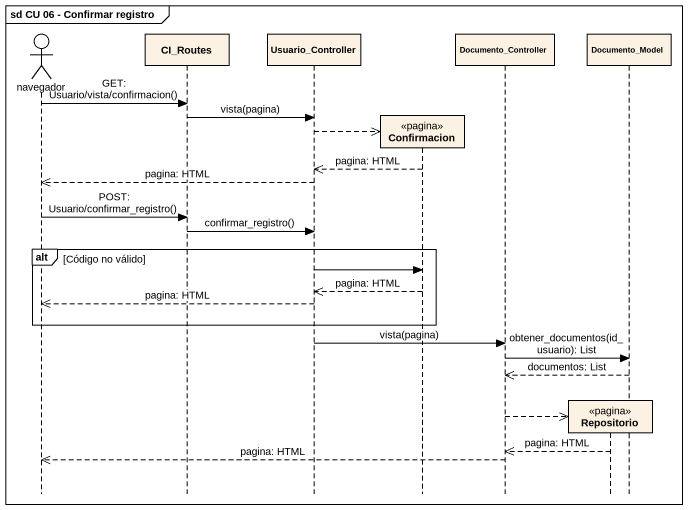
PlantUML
@startuml
mainframe sd CU 06 - Confirmar registro
hide footbox
actor navegador
participant CI_Routes
participant Usuario_Controller
participant Confirmacion <<pagina>>
participant Documento_Controller
participant Repositorio <<pagina>>
participant Documento_Model

navegador -> CI_Routes : GET: Usuario/vista/confirmacion()
CI_Routes -> Usuario_Controller : vista(pagina)
Usuario_Controller -->> Confirmacion **
Confirmacion -->> Usuario_Controller : pagina: HTML
Usuario_Controller -->> navegador : pagina: HTML
navegador -> CI_Routes : POST: Usuario/confirmar_registro()
CI_Routes -> Usuario_Controller : confirmar_registro()
alt Código no válido
  Usuario_Controller -> Confirmacion
  Confirmacion -->> Usuario_Controller : pagina: HTML
  Usuario_Controller -->> navegador : pagina: HTML
end
Usuario_Controller -> Documento_Controller : vista(pagina)
Documento_Controller -> Documento_Model : obtener_documentos(id_usuario): List
Documento_Model -->> Documento_Controller : documentos: List
Documento_Controller -->> Repositorio **
Repositorio -->> Documento_Controller : pagina: HTML
Documento_Controller -->> navegador : pagina: HTML
@enduml
